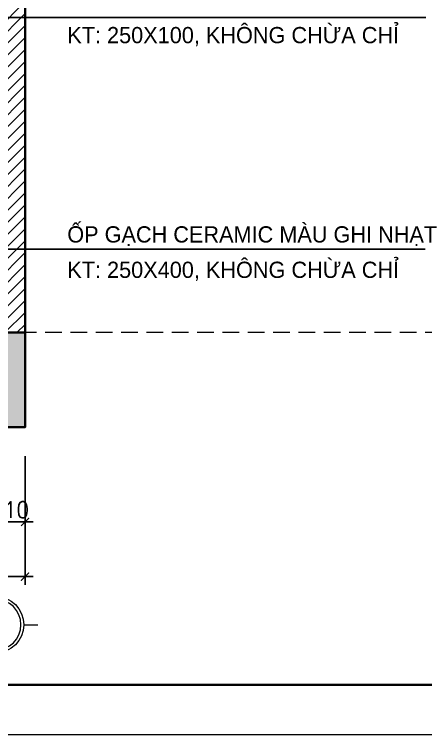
# Model space of a CAD drawing. Header units: millimetres. Extents: x -529782 to -142003, y -492574 to -273331.
# Drawn here: x -228341 to -226819, y -453544 to -450882 of the extents above; entities that cross this region are included whole.
import ezdxf

# ---------------------------------------------------------------- set-up
doc = ezdxf.new("R2010")
doc.units = ezdxf.units.MM
doc.header["$LTSCALE"] = 500
doc.header["$MEASUREMENT"] = 0
doc.header["$PDMODE"] = 3
doc.linetypes.add('HIDDEN', pattern=[0.375, 0.25, -0.125])
doc.layers.get('0').update_dxf_attribs({"linetype": 'CONTINUOUS', "lineweight": 13})
doc.layers.get('Defpoints').update_dxf_attribs({"color": 255, "linetype": 'CONTINUOUS', "lineweight": 13})
for name, color, linetype, lineweight in [('1.cat 30', 30, 'CONTINUOUS', 35), ('2.thay 145', 145, 'CONTINUOUS', 18), ('3.manh 08', 8, 'CONTINUOUS', 9), ('6.khuat 75', 75, 'HIDDEN', 18), ('9.text \xad white', 7, 'CONTINUOUS', 15), ('CA.dim 08', 251, 'CONTINUOUS', 13)]:
    doc.layers.add(name, color=color, linetype=linetype, lineweight=lineweight)
doc.layers.add('HACH', color=250, linetype='CONTINUOUS')
doc.layers.add('THAY', color=7, linetype='CONTINUOUS')
doc.styles.add('CA.JSC1', font='')
doc.styles.get("Standard").update_dxf_attribs({"font": 'txt.shx', "width": 0.9})
doc.styles.get('CA.JSC1').set_extended_font_data('.VnAvantH')
doc.dimstyles.new('CA 30', dxfattribs={"dimscale": 0, "dimtxt": 60, "dimasz": 30, "dimexe": 30, "dimexo": 0, "dimgap": 15, "dimtad": 1, "dimdec": 0, "dimzin": 0, "dimdsep": 46, "dimtxsty": 'Standard', "dimblk": 'ARCHTICK', "dimcen": 0.09, "dimdle": 30, "dimclrd": 256, "dimclre": 256, "dimclrt": 7, "dimadec": 0, "dimazin": 0, "dimtfac": 1, "dimtdec": 0, "dimtix": 1, "dimtmove": 2, "dimatfit": 3, "dimldrblk": 'DOT', "dimfxl": 1, "dimtolj": 1, "dimtzin": 0, "dimarcsym": 0})

# ---------------------------------------------------------------- blocks, each defined once
blk = doc.blocks.new('khung co loan')
at = {"layer": '1.cat 30'}
blk.add_lwpolyline([(1158.281703106128, -14553.47590842255), (1158.281703106128, -303.4759079545038), (20658.28170374641, -303.4759079545038), (20658.28170374641, -14553.47590842255)], close=True, dxfattribs=at)
at = {"layer": '3.manh 08'}
blk.add_lwpolyline([(0, -14850.00000048772), (21000.00000000023, -14850.00000048772), (21000.00000000023, -4.877219907939434e-07), (0, -4.877219907939434e-07)], close=True, dxfattribs=at)
blk = doc.blocks.new('_ArchTick')
at = {"color": 1, "linetype": 'ByBlock', "const_width": 0.150000081}
blk.add_lwpolyline([(-0.5000002699998731, -0.5000002699998731), (0.5000002699998731, 0.5000002699998731)], dxfattribs=at)
blk = doc.blocks.new('_DOT')
at = {"color": 1, "linetype": 'ByBlock'}
blk.add_line((-0.5, 0), (-1, 0), dxfattribs=at)
at = {"color": 1, "linetype": 'ByBlock', "const_width": 0.5}
blk.add_lwpolyline([(-0.25, 0, 1), (0.25, 0, 1)], format="xyb", close=True, dxfattribs=at)
blk = doc.blocks.new('A$C41BA5761')
at = {"layer": '2.thay 145'}
blk.add_lwpolyline([(839.9994073519047, 524.9998310285737, -3898660.642287513), (839.9994073521084, 525.0001542164828, 1.154242490888426e-06), (839.9994073524431, 524.9999926225864, 1.154242490888426e-06)], format="xyb", dxfattribs=at)
at = {"layer": '3.manh 08'}
for p, q in [((524.9994049160159, 1050.000159478077), (524.9994049160159, 875.0001713204256)), ((174.9994048396911, 525.0001523148676), (-0.000583361616008915, 525.0001523148676)), ((874.9994049923262, 525.0001523148676), (1049.999393193633, 525.0001523148676)), ((524.9994049160159, 0.0001831847475841641), (524.9994049160159, 175.000171342399))]:
    blk.add_line(p, q, dxfattribs=at)
blk.add_arc((524.9994049160159, 525.0001713313977), 349.9999999890093, 359.9999968883953, 359.9999381014106, dxfattribs=at)
blk = doc.blocks.new('*D822')
at = {"layer": 'CA.dim 08', "lineweight": -2, "transparency": 16777216}
for p, q in [((-228411.3995098316, -452515.0014382019), (-228411.3995098316, -452788.0240650037)), ((-228301.3995098315, -452515.0014382019), (-228301.3995098315, -452788.0240650037)), ((-228411.3995098316, -452758.0240650037), (-228441.3995098316, -452758.0240650037)), ((-228411.3995098316, -452758.0240650037), (-228301.3995098315, -452758.0240650037)), ((-228301.3995098315, -452758.0240650037), (-228271.3995098315, -452758.0240650037))]:
    blk.add_line(p, q, dxfattribs=at)
at = {"layer": 'Defpoints', "color": 0, "transparency": 16777216}
for p in [(-228411.3995098316, -452515.0014382019), (-228301.3995098315, -452515.0014382019), (-228301.3995098315, -452758.0240650037)]:
    blk.add_point(p, dxfattribs=at)
at = {"layer": 'CA.dim 08', "lineweight": -2, "transparency": 16777216, "xscale": 30, "yscale": 30, "zscale": 30}
blk.add_blockref('_ArchTick', (-228411.3995098316, -452758.0240650037), dxfattribs=at)
at = {"layer": 'CA.dim 08', "lineweight": -2, "transparency": 16777216, "xscale": 30, "yscale": 30, "zscale": 30, "rotation": 180}
blk.add_blockref('_ArchTick', (-228301.3995098315, -452758.0240650037), dxfattribs=at)
at = {"layer": 'CA.dim 08', "color": 7, "transparency": 16777216, "insert": (-228356.3995098316, -452713.0240650037), "char_height": 60, "attachment_point": 5}
blk.add_mtext('\\A1;110', dxfattribs=at)
blk = doc.blocks.new('DOT')
at = {"layer": 'THAY', "color": 0, "linetype": 'ByBlock'}
blk.add_line((-0.5, 0), (-1, 0), dxfattribs=at)
at = {"layer": 'THAY', "color": 0, "linetype": 'ByBlock', "const_width": 0.5}
blk.add_lwpolyline([(-0.25, 0, 1), (0.25, 0, 1)], format="xyb", close=True, dxfattribs=at)
blk = doc.blocks.new('*D823')
at = {"layer": 'CA.dim 08', "lineweight": -2, "transparency": 16777216}
for p, q in [((-231501.3995098315, -452515.0014382019), (-231501.3995098315, -452990.5424861242)), ((-228301.3995098315, -452515.0014382019), (-228301.3995098315, -452990.5424861242)), ((-231531.3995098315, -452960.5424861242), (-228271.3995098315, -452960.5424861242))]:
    blk.add_line(p, q, dxfattribs=at)
at = {"layer": 'Defpoints', "color": 0, "transparency": 16777216}
for p in [(-231501.3995098315, -452515.0014382019), (-228301.3995098315, -452515.0014382019), (-228301.3995098315, -452960.5424861242)]:
    blk.add_point(p, dxfattribs=at)
at = {"layer": 'CA.dim 08', "lineweight": -2, "transparency": 16777216, "xscale": 30, "yscale": 30, "zscale": 30, "rotation": 180}
blk.add_blockref('_ArchTick', (-231501.3995098315, -452960.5424861242), dxfattribs=at)
at = {"layer": 'CA.dim 08', "lineweight": -2, "transparency": 16777216, "xscale": 30, "yscale": 30, "zscale": 30}
blk.add_blockref('_ArchTick', (-228301.3995098315, -452960.5424861242), dxfattribs=at)
at = {"layer": 'CA.dim 08', "color": 7, "transparency": 16777216, "insert": (-229901.3995098315, -452915.5424861242), "char_height": 60, "attachment_point": 5}
blk.add_mtext('\\A1;3200', dxfattribs=at)

msp = doc.modelspace()

# ---------------------------------------------------------------- hatches: boundary and pattern name
at = {"layer": 'HACH'}
h = msp.add_hatch(dxfattribs=at)
h.set_pattern_fill('ANSI31', color=256, scale=250, style=0)
h.set_pattern_definition([(45, (-60677.95499302851, -66306.18791624997), (-22.09708691207961, 22.09708691207961), [])])
h.paths.add_polyline_path([(-231391.3995098315, -449108.3055468095), (-231501.3995098316, -449108.3055468095), (-231501.3995098315, -449688.3055468095), (-231391.3995098315, -449688.3055468095)])
h.paths.add_polyline_path([(-231501.3995098315, -452058.3055468095), (-231391.3995098315, -452058.3055468095), (-231391.3995098315, -449758.3055468095), (-231501.3995098315, -449758.3055468095)])
h.paths.add_polyline_path([(-228301.3995098316, -449108.3055468095), (-228411.3995098315, -449108.3055468095), (-228411.3995098315, -449688.3055468095), (-228301.3995098316, -449688.3055468093)])
h.paths.add_polyline_path([(-228301.3995098316, -450358.3055468095), (-228411.3995098315, -450358.3055468095), (-228411.3995098315, -452058.3055468095), (-228301.3995098316, -452058.3055468095)])
h = msp.add_hatch(dxfattribs=at)
h.set_pattern_fill('CHAU-01', color=256, scale=7, style=0, pattern_type=2)
h.set_pattern_definition([(49.99999999999999, (-60677.95499302851, -66306.18791624997), (50.20821278205274, -4.392649448781658), [5.25, -57.75]), (355, (-60677.95499302851, -66306.18791624997), (-9.71259335291, 52.65344935900083), [4.2, -46.2]), (100.4514, (-60673.77097542852, -66306.55397004995), (40.49565671998151, 48.26076794426675), [4.461813299999993, -49.07994783999994]), (46.18420000000001, (-60677.95499302851, -66292.18791624997), (74.70687340379511, -11.58633100303127), [7.875, -86.625]), (96.6356, (-60671.72942087852, -66293.15344773995), (65.42638938840923, 68.18825096303092), [6.69272016, -73.61991]), (351.1842, (-60677.95499302851, -66292.18791624997), (65.42633615935391, 68.18830206477273), [6.3, -69.3]), (21, (-60670.95499302851, -66295.68791624997), (41.78349364829231, -28.18332234657372), [5.25, -57.75]), (326.0000000000001, (-60670.95499302851, -66295.68791624997), (17.03207323451072, 50.76050315327971), [4.2, -46.2]), (71.4514, (-60667.4730367185, -66298.03652867), (58.8155840007043, 22.57713476969667), [4.4618133, -49.07994784]), (37.50000000000001, (-60677.95499302851, -66306.18791624997), (0.8511898722103468, 23.30256976819181), [0, -45.64, 0, -46.9, 0, -46.375]), (7.499999999999999, (-60677.95499302851, -66306.18791624997), (18.4148676209504, 27.60881983176522), [0, -26.74, 0, -44.59, 0, -17.675]), (327.5, (-60693.56499302853, -66306.18791624997), (37.36757053206864, -1.578841021406586), [0, -17.5, 0, -54.6, 0, -72.45]), (317.5, (-60700.56499302853, -66306.18791624997), (40.82303185396704, 7.007348763262234), [0, -22.75, 0, -36.26, 0, -51.45]), (45, (-60677.95499302851, -66306.18791624997), (-21.03642674029979, 21.03642674029979), []), (45, (-60677.95499302851, -66297.61291624996), (-21.03642674029979, 21.03642674029979), [])])
h.paths.add_polyline_path([(-231281.3995098315, -452058.3055468095), (-231501.3995098315, -452058.3055468095), (-231501.3995098315, -452408.3055468095), (-231281.3995098315, -452408.3055468095), (-228521.3995098315, -452408.3055468095), (-228301.3995098315, -452408.3055468095), (-228301.3995098315, -452058.3055468095), (-228521.3995098316, -452058.3055468095), (-228521.3995098316, -452308.3055468095), (-231281.3995098315, -452308.3055468095)])

# ---------------------------------------------------------------- linework, layer by layer
at = {"layer": '1.cat 30'}
for p, q in [((-228301.3995098315, -450358.3055468095), (-228301.3995098315, -452208.7190726777)), ((-228521.3995098315, -452058.3055468095), (-228301.3995098315, -452058.3055468095))]:
    msp.add_line(p, q, dxfattribs=at)
msp.add_lwpolyline([(-228521.3995098315, -452408.3055468095), (-228301.3995098315, -452408.3055468095), (-228301.3995098315, -452058.3055468095), (-228521.3995098315, -452058.3055468095), (-228521.3995098315, -452308.3055468095)], dxfattribs=at)
at = {"layer": '6.khuat 75', "ltscale": 0.5}
msp.add_line((-224602.4290955647, -452058.3055468095), (-232788.5061551825, -452058.3055468096), dxfattribs=at)

# ---------------------------------------------------------------- block references
at = {"layer": '2.thay 145'}
for name, p, xscale, yscale, zscale in [('khung co loan', (-233507.7554783012, -444323.1591949441), 0.6209623455069959, 0.6209623455069959, 0.6209623455069959), ('A$C41BA5761', (-228568.8993313003, -453295.7942022483), 0.2999999999883585, 0.2999999999883585, 0.2999999999883585)]:
    msp.add_blockref(name, p, dxfattribs=dict(at, xscale=xscale, yscale=yscale, zscale=zscale))

# ---------------------------------------------------------------- texts
at = {"layer": '9.text \xad white', "style": 'CA.JSC1'}
for s, p in [('kt: 250x100, kh«ng chõa chØ', (-228145.1900919118, -450988.4569928077)), ('èp g¹ch ceramic mµu ghi nh¹t', (-228145.1900919118, -451725.2076793121)), ('kt: 250x400, kh«ng chõa chØ', (-228145.1900919118, -451856.1273883488))]:
    msp.add_text(s, height=60, dxfattribs=at).set_placement(p)

# ---------------------------------------------------------------- dimensions: what is measured, and where the dimension line sits
at = {"layer": 'CA.dim 08'}
for base, p1, picture, middle in [((-228301.3995098315, -452960.5424861242), (-231501.3995098315, -452515.0014382019), '*D823', (-229901.3995098315, -452915.5424861242)), ((-228301.3995098315, -452758.0240650037), (-228411.3995098316, -452515.0014382019), '*D822', (-228356.3995098316, -452713.0240650037))]:
    dim = msp.add_linear_dim(base=base, p1=p1, p2=(-228301.3995098315, -452515.0014382019), dimstyle='CA 30', override={"dimscale": 1, "dimldrblk": 'DOT'}, dxfattribs=at)
    dim.commit()
    dim.dimension.update_dxf_attribs({"geometry": picture, "text_midpoint": middle})

# ---------------------------------------------------------------- leaders
for points in [[(-229308.3982942562, -451092.8253815912), (-229091.8473619965, -450893.1037104735), (-226817.8720272517, -450893.1037104735)], [(-228803.5616574849, -451749.4923745706), (-226820.5387011968, -451749.4923745706)]]:
    msp.add_leader(points, dimstyle='CA 30', override={"dimscale": 1, "dimtad": 0}, dxfattribs=at)

doc.saveas('drawing.dxf')
